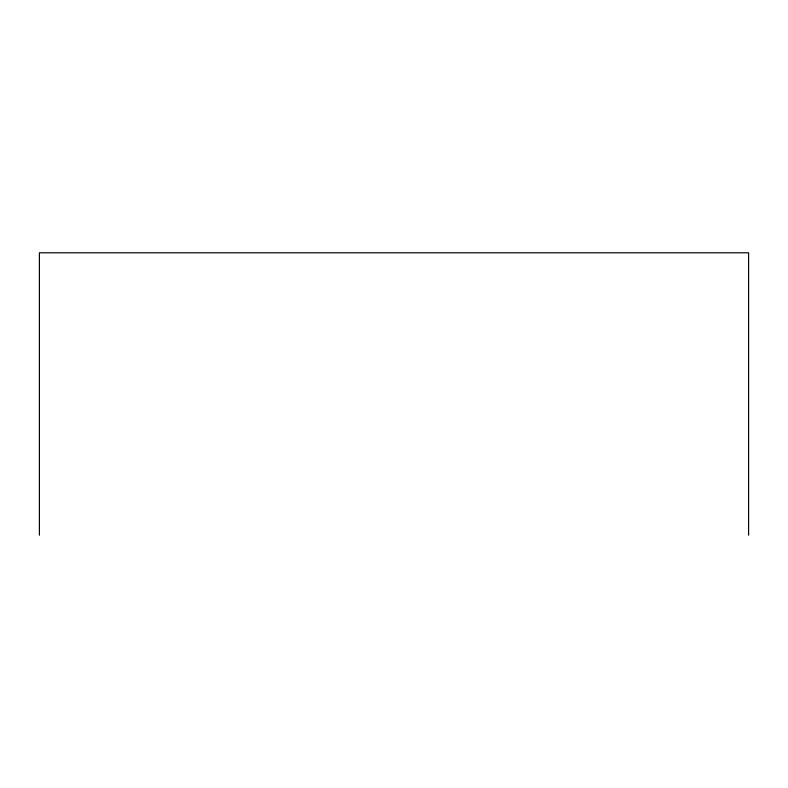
<?xml version="1.0" encoding="UTF-8"?>
<svg xmlns="http://www.w3.org/2000/svg" width="788" height="788" viewBox="0 0 788 788"><rect width="100%" height="100%" fill="white"/><g stroke="black" fill="none" stroke-linecap="round" stroke-linejoin="round"><path stroke-width="1.18" d="M748.6 535.219L748.6 252.781L39.4 252.781L39.4 535.219"/></g></svg>
